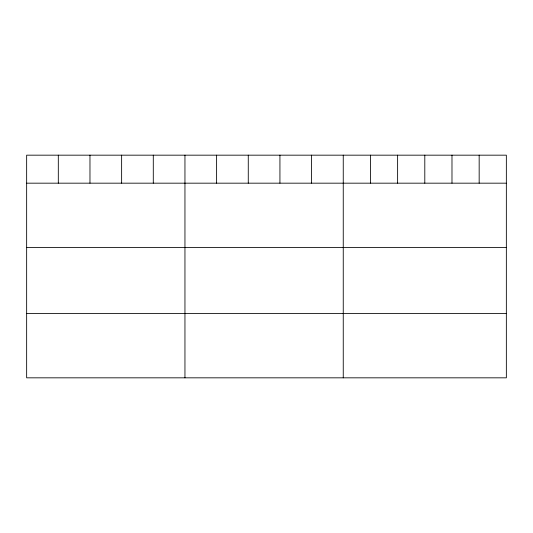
<?xml version="1.0" encoding="UTF-8"?>
<svg xmlns="http://www.w3.org/2000/svg" width="533" height="533" viewBox="0 0 533 533"><rect width="100%" height="100%" fill="white"/><g stroke="black" fill="none" stroke-linecap="round" stroke-linejoin="round"><path stroke-width="0.8" d="M506.35 183.172L506.35 377.83L26.65 377.83L26.65 155.17L506.35 155.17L506.35 183.172L26.65 183.172M26.65 247.405L506.35 247.405M26.65 313.591L506.35 313.591M479.167 155.17L479.167 183.172M451.984 155.17L451.984 183.172M424.801 155.17L424.801 183.172M397.618 155.17L397.618 183.172M370.435 155.17L370.435 183.172M343.252 155.17L343.252 377.83M311.592 155.17L311.592 183.172M279.932 155.17L279.932 183.172M248.271 155.17L248.271 183.172M216.611 155.17L216.611 183.172M184.951 155.17L184.951 377.83M153.291 155.17L153.291 183.172M121.631 155.17L121.631 183.172M89.97 155.17L89.97 183.172M58.31 155.17L58.31 183.172"/></g></svg>
